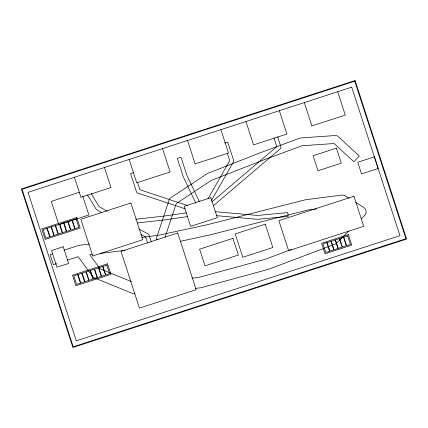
<?xml version="1.0" encoding="UTF-8"?>
<svg xmlns="http://www.w3.org/2000/svg" width="428" height="428" viewBox="0 0 428 428"><rect width="100%" height="100%" fill="white"/><g stroke="black" fill="none" stroke-linecap="round" stroke-linejoin="round"><path stroke-width="0.64" d="M165.064 237.171L176.218 203.605L211.175 180.482L263.108 160.131L302.072 145.745L334.086 143.524L353.908 161.811L359.258 156.006L338.184 136.569A3.948 3.948 0 0 0 335.236 135.532L300.959 137.907A3.948 3.948 0 0 0 299.868 138.142L260.267 152.769L207.526 173.458L170.729 197.773A3.948 3.948 0 0 0 169.162 199.823L156.102 239.113L157.975 239.734M207.997 198.827L229.697 160.687L227.273 153.224M211.379 200.7L233.474 161.859A1.931 1.931 0 0 0 233.629 160.307L227.707 142.08L224.652 143.07M348.922 230.97L336.595 243.083A5.264 5.264 0 0 1 334.771 244.249L268.586 269.26L200.818 287.776L195.27 288.376M361.243 218.858L364.56 215.594A5.264 5.264 0 0 0 363.65 207.371L355.802 202.487M211.849 201.957L276.793 146.676L273.974 138.003M213.331 205.766L280.281 148.778A1.931 1.931 0 0 0 280.864 146.713L277.644 136.805M291.591 249.326L265.569 259.17L198.48 277.499L191.883 278.12M133.659 172.634L130.604 173.629L136.527 191.856A1.931 1.931 0 0 0 137.752 193.092L185.34 208.864M79.421 192.242L51.264 201.39L58.855 224.748L88.885 214.99L82.732 196.051M52.66 253.879L50.14 254.697L53.393 264.707L56.566 263.68M64.007 250.193L79.003 245.346L89.431 244.099M67.346 260.176L78.131 256.672L92.464 276.247A5.264 5.264 0 0 0 94.727 278.013L132.996 293.613A5.264 5.264 0 0 0 134.97 294.004M180.525 241.274L209.415 235.031L307.919 210.009L316.399 208.934M186.41 212.86L163.432 216.172L135.713 219.243M187.608 216.584L163.892 220.003L137.468 222.935M141.716 237.481L158.938 235.17L206.901 224.812L305.656 199.726L341.71 195.109A5.264 5.264 0 0 1 345.155 195.858L349.077 198.303M125.094 250.332L100.147 253.44M92.972 254.28L89.709 254.665L100.077 268.827L131.471 281.624M215.182 211.689L257.522 215.445L287.766 212.582L288.13 216.429L257.533 219.313L216.21 215.653M187.892 205.643L139.892 189.738L137.484 182.323M138.822 229.007L148.168 233.982A1.931 1.931 0 0 1 149.094 235.09L151.362 242.061M141.015 234.544L145.664 237.021L147.516 242.713M107.091 211.255L99.077 206.569L91.159 193.477M101.827 212.646L96.707 209.65A1.931 1.931 0 0 1 96.027 208.982L87.483 194.863M199.362 201.551L186.876 175.368L180.991 157.258L177.32 158.451L183.334 176.914L195.864 203.182M337.687 91.726L345.278 115.084L311.91 125.928L304.319 102.565M279.313 110.692L286.904 134.05L253.536 144.894L245.945 121.536M220.918 129.668L228.509 153.026L195.136 163.865L187.55 140.507M162.544 148.634L170.135 171.992L136.762 182.836L129.176 159.478M104.459 167.509L110.964 187.528L80.929 197.287L74.424 177.267M355.096 80.534L21.4 188.957L72.904 347.466L406.6 239.043L355.096 80.534M354.759 81.197L22.063 189.299L73.242 346.803L405.937 238.701L354.759 81.197M351.72 87.168L28.034 192.338L76.28 340.832L399.966 235.662L351.72 87.168M76.794 217.536L41.757 228.916L45.175 239.429L80.213 228.044L76.794 217.536M46.92 228.349L43.084 229.595L45.85 238.102L49.685 236.855L46.92 228.349M51.093 226.99L47.257 228.236L50.023 236.748L53.858 235.502L51.093 226.99M55.266 225.636L51.424 226.883L54.19 235.395L58.031 234.148L55.266 225.636M59.433 224.283L55.597 225.529L58.363 234.036L62.199 232.789L59.433 224.283M63.606 222.924L59.77 224.17L62.536 232.682L66.372 231.436L63.606 222.924M67.779 221.57L63.943 222.817L66.704 231.329L70.545 230.082L67.779 221.57M71.947 220.217L68.111 221.463L70.877 229.97L74.713 228.723L71.947 220.217M76.12 218.858L72.284 220.104L75.05 228.616L78.886 227.37L76.12 218.858M130.877 203.011L80.822 219.275L92.748 255.981L142.802 239.717L130.877 203.011M336.424 148.152L313.066 155.744L317.945 170.761L341.303 163.17L336.424 148.152M210.849 197.656L184.152 206.328L190.658 226.353L217.354 217.681L210.849 197.656M63.237 246.753L51.558 250.546L56.978 267.233L68.657 263.439L63.237 246.753M374.43 156.809L357.744 162.228L361.537 173.907L378.224 168.488L374.43 156.809M177.738 232.976L121.012 251.407L139.442 308.139L196.174 289.703L177.738 232.976M107.519 263.814L72.482 275.199L75.895 285.711L110.932 274.327L107.519 263.814M77.645 274.632L73.809 275.878L76.569 284.385L80.411 283.138L77.645 274.632M81.812 273.273L77.976 274.519L80.742 283.031L84.578 281.785L81.812 273.273M85.985 271.919L82.149 273.166L84.915 281.678L88.751 280.431L85.985 271.919M90.158 270.566L86.322 271.812L89.083 280.319L92.924 279.072L90.158 270.566M94.326 269.207L90.49 270.453L93.256 278.965L97.092 277.719L94.326 269.207M98.499 267.853L94.663 269.1L97.429 277.611L101.265 276.365L98.499 267.853M102.672 266.5L98.836 267.746L101.597 276.253L105.438 275.006L102.672 266.5M106.84 265.141L103.004 266.387L105.769 274.899L109.605 273.653L106.84 265.141M265.242 224.154L235.213 233.913L242.799 257.271L272.834 247.512L265.242 224.154M353.945 196.265L278.863 220.661L288.622 250.69L363.704 226.294L353.945 196.265M232.96 238.332L199.587 249.176L205.012 265.863L238.38 255.018L232.96 238.332M348.344 234.587L321.647 243.259L325.061 253.772L351.757 245.1L348.344 234.587M326.81 242.692L322.974 243.939L325.735 252.445L329.576 251.199L326.81 242.692M330.983 241.333L327.142 242.58L329.908 251.092L333.744 249.845L330.983 241.333M335.151 239.98L331.315 241.226L334.081 249.733L337.917 248.486L335.151 239.98M339.324 238.626L335.488 239.873L338.248 248.379L342.09 247.133L339.324 238.626M343.497 237.267L339.655 238.514L342.421 247.026L346.257 245.779L343.497 237.267M347.664 235.914L343.828 237.16L346.594 245.667L350.43 244.42L347.664 235.914"/></g></svg>
